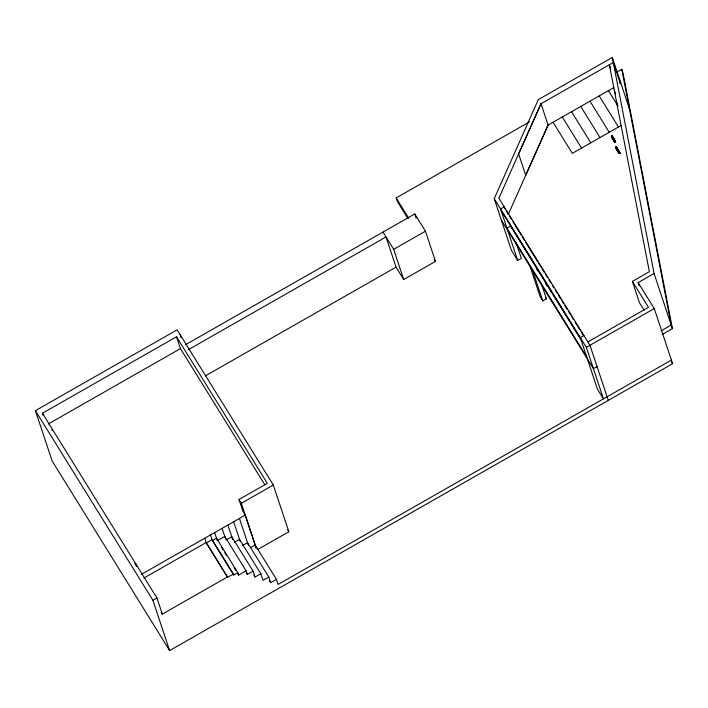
<?xml version="1.0" encoding="UTF-8"?>
<svg xmlns="http://www.w3.org/2000/svg" width="708" height="708" viewBox="0 0 708 708"><rect width="100%" height="100%" fill="white"/><g stroke="black" fill="none" stroke-linecap="round" stroke-linejoin="round"><path stroke-width="1.06" d="M613.863 138.795L613.385 137.821L613.88 138.529M618.066 149.468L618.137 149.884M613.163 138.927L615.314 142.423L615.243 140.75L615.686 142.193L611.588 135.715L612.075 137.166M619.491 151.893L619.951 153.282L615.871 146.822L616.341 148.255M516.141 242.747L521.336 258.358L517.69 260.438L511.371 250.225L494.228 198.7L538.301 99.624L612.305 57.419L629.447 108.944M508.211 214.533L548.107 125.068L613.783 87.606M616.801 148.14L616.226 146.627L619.482 151.778L619.589 153.486L619.969 153.22L616.783 148.087M51.976 429.951L52.383 430.225L51.994 429.685M407.666 218.153L397.347 201.506L396.161 197.921L529.602 121.811M616.969 71.977L621.774 69.242L622.96 72.827L672.414 328.645L662.122 334.512M612.305 57.419L654.086 273.536L638.165 282.616L654.272 308.591L672.6 363.7L169.619 650.581L52.135 460.97L35.4 410.675L177.142 329.831L273.323 485.042L288.864 531.761L257.818 549.461M43.117 415.207L42.462 413.233L176.513 336.769L267.332 483.334L238.994 499.494L242.924 511.326L245.278 515.114L141.476 574.321M185.514 344.716L414.764 213.966L425.437 231.197L435.482 261.385L403.702 279.51L396.038 267.146L386.002 236.959L188.532 349.584M48.312 423.968L180.452 348.601L176.513 336.769M403.702 279.51L393.666 249.322L425.437 231.197M621.137 125.511L572.33 153.344L553.054 122.245M611.597 135.75L612.031 135.564L615.208 140.697L615.349 142.458M615.013 140.68L615.296 141.512L614.447 141.998L611.677 137.538L611.402 136.697L612.252 136.219M612.482 136.936L615.65 142.158M612.473 138.299L613.394 138.237M614.615 139.972L613.588 140.485M614.659 140.113L613.96 140.733M611.402 136.697L614.163 141.166L615.208 140.697L611.933 135.582L612.526 137.051M614.243 141.157L615.243 141.069M205.285 375.939L396.038 267.146M615.871 146.839L616.261 146.662M618.712 153.087L618.438 152.247L619.288 151.769L619.562 152.601L618.712 153.087L615.951 148.618L615.668 147.786L616.518 147.299M617.27 149.733L616.889 150.052L617.482 150.114M618.119 151.654L619.022 151.273L618.04 151.477L618.261 151.875M509.627 223.17L510.601 226.073L506.955 228.144L586.693 356.841M530.071 266.42L540.107 296.608L542.762 300.891L546.408 298.811L541.558 284.244M256.199 547.948L241.339 503.282L273.323 485.042M644.076 310.139L639.474 302.714L632.377 281.377L649.36 271.686L609.358 64.747L610.712 68.809M135.909 565.214L134.759 563.161M143.866 578.073L206.178 542.54L227.622 577.33L233.401 574.029L212.09 539.629L206.311 542.93L227.622 577.33M237.835 572.675L233.729 575.011L212.418 540.62L216.515 538.275L237.835 572.675L238.623 575.055L246.092 570.798L224.772 536.407L217.312 540.664L214.63 532.593M583.941 335.53L580.295 337.61L597.437 389.126L603.473 398.87L586.33 347.345L494.228 198.7M225.994 540.054L231.773 536.753L253.083 571.152L255.048 577.047L260.827 573.745L239.516 539.354L234.56 542.178M587.897 341.911L648.475 307.361L632.377 281.377M586.33 347.345L654.272 308.591M242.534 545.479L247.499 542.655L268.81 577.047L270.677 582.657L276.456 579.365L255.146 544.965L250.189 547.797M169.619 650.581L152.893 600.287L156.937 597.977L42.462 413.233M161.15 612.252L162.309 614.11L227.489 576.932M597.074 366.602L593.428 368.682L501.326 220.038M660.927 330.937L671.228 325.06L621.774 69.242M246.154 572.595L247.304 574.454L253.083 571.152M268.81 577.047L263.022 580.348L260.827 573.745M671.405 360.115L278.138 584.427L276.456 579.365M608.446 90.651L618.004 106.076M599.216 95.916L618.482 127.024M589.985 101.182L609.252 132.29M617.296 149.822L619.589 153.503L619.146 152.123M615.668 147.786L618.438 152.247M580.755 106.448L600.021 137.556M571.524 111.714L590.791 142.821M562.285 116.979L581.56 148.078M671.45 361.85L672.6 363.7M505.981 210.568L508.309 214.32M509.468 216.197L511.22 219.02M512.964 221.834L521.115 234.985M522.274 236.87L524.601 240.623M525.77 242.499L537.407 261.287M538.576 263.172L540.903 266.925M542.062 268.801L544.39 272.562M545.558 274.439L547.302 277.262M549.054 280.076L550.797 282.899M552.541 285.713L553.709 287.59M555.453 290.413L557.196 293.227M558.364 295.103L560.692 298.865M561.86 300.741L563.603 303.564M564.763 305.44L567.09 309.201M568.259 311.077L570.586 314.83M571.754 316.715L573.498 319.529M575.241 322.352L579.896 329.866M581.064 331.742L583.392 335.504M501.096 210.55L580.843 339.247M510.601 226.073L582.197 341.619M536.363 268.633L538.107 271.447M545.673 283.651L547.417 286.466M545.346 297.103L546.408 298.811M396.161 197.921L408.764 218.268M434.358 259.571L435.482 261.385M382.984 232.091L393.666 249.322M180.452 348.601L264.863 484.83M287.696 529.876L288.864 531.761M238.994 499.494L241.339 503.282M269.527 580.799L270.677 582.657M253.898 575.188L255.048 577.047M221.347 547.169L223.073 549.957M224.799 552.744L226.525 555.532M234.021 567.621L235.746 570.409M237.472 573.197L238.623 575.055M35.4 410.675L152.893 600.287M619.925 153.247L616.208 146.662L616.668 148.069M614.279 90.181L615.624 94.244M616.686 102.66L617.703 105.704M618.96 151.406L617.889 151.662L618.801 151.149M614.163 141.166L614.447 141.998M654.086 273.536L672.414 328.645M638.165 282.616L639.2 285.705M608.305 400.374L589.976 345.265L498.875 198.24L541.009 103.731L613.287 62.508L620.385 83.845L619.403 78.756M532.726 270.704L542.762 300.891M504.813 208.683L504.193 206.833L500.556 208.913L517.69 260.438M414.764 213.966L416.145 218.126M245.225 515.141L256.154 548.001M180.159 334.698L181.186 337.796M239.446 518.442L248.428 545.461M233.658 521.743L240.145 541.239M246.092 570.798L247.304 574.454M227.879 525.035L232.755 539.7M222.091 528.336L225.684 539.142M233.401 574.029L233.729 575.011M210.524 534.938L212.418 540.62M204.745 538.23L206.311 542.93M156.937 597.977L162.309 614.11M135.626 563.577L136.609 566.542M541.009 103.731L518.601 153.884L525.699 175.221L548.107 125.068L541.009 103.731"/></g></svg>
